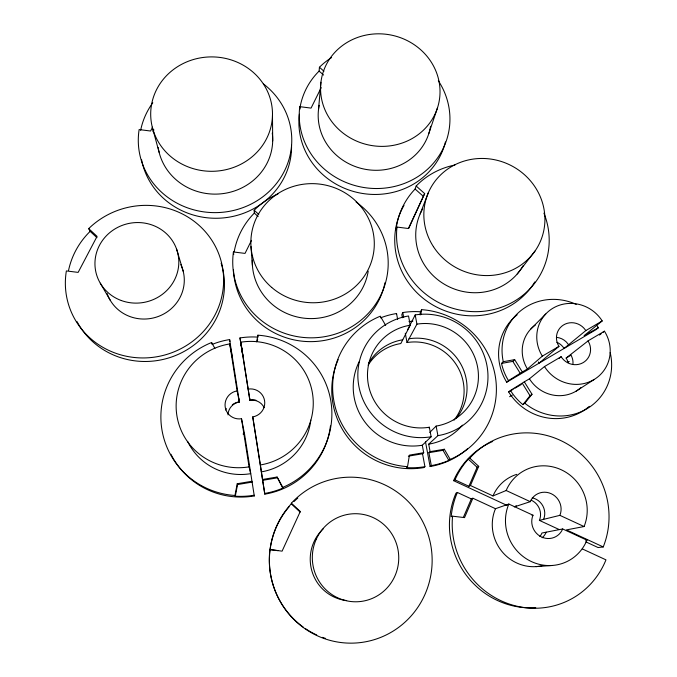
<?xml version="1.0" encoding="UTF-8"?>
<svg xmlns="http://www.w3.org/2000/svg" width="677" height="677" viewBox="0 0 677 677"><rect width="100%" height="100%" fill="white"/><g stroke="black" fill="none" stroke-linecap="round" stroke-linejoin="round"><path stroke-width="1.02" d="M264.724 493.44A79.649 78.693 -20.5 0 0 282.774 488.151L277.088 477.023L262.524 479.485L264.817 494.159A79.031 78.092 -20.9 0 0 330.444 425.926M299.657 109.335L299.784 106.661L311.056 108.108L321.228 87.612M282.774 488.151L282.825 487.372A80.284 79.302 -20.1 0 0 330.85 401.097A80.284 79.302 -20.1 0 0 257.895 335.191L256.608 341.826M299.733 109.344A75.012 70.628 12.7 0 1 319.112 71.077L319.434 67.243A75.579 71.11 12.7 0 1 331.569 57.587M318.52 109.446L320.932 82.255M423.692 452.727L422.533 453.768L424.928 466.681A78.667 77.051 35.6 0 1 406.496 467.595L407.529 466.665L409.424 455.13L423.692 452.727L422.304 445.238L431.131 436.783L429.336 427.229A52.518 51.3 34.2 0 1 368.356 384.612A52.518 51.3 34.2 0 1 410.254 325.214L408.527 315.99A62.182 60.744 34.2 0 0 358.878 386.33A62.182 60.744 34.2 0 0 431.131 436.783M419.985 314.83L420.493 311.775L421.61 309.66A79.268 77.542 36 0 1 495.005 374.593A79.268 77.542 36 0 1 450.239 459.429L448.876 460.419A78.65 76.958 36.1 0 1 431.3 465.598L430.09 466.529L425.461 441.632M420.755 314.788L421.61 309.66M278.061 550.689L270.005 549.732A82.332 80.766 86.6 0 1 291.279 503.832L291.398 503.18A82.992 81.418 86.5 0 1 422.109 520.418A82.992 81.418 86.5 0 1 365.885 641.737A82.992 81.418 86.5 0 1 269.954 549.445L282.081 551.163L300.283 511.507L291.398 503.18M235.3 496.19L234.961 495.479L237.229 483.742L251.852 481.279L252.047 482.109L237.542 484.554L235.3 496.19A79.793 78.727 -23.1 0 0 254.112 495.234L254.29 495.945A79.175 78.126 -23.5 0 1 170.909 454.216M257.235 341.276L257.641 339.202M300.283 511.507L300.097 512.091L291.279 503.832M416.16 186.031L424.657 193.588L408.4 228.513L396.967 227.066L396.053 229.782A76.391 72.871 25.4 0 1 415.111 189.035L416.16 186.031A76.975 73.387 25.4 0 1 454.91 165.036M428.837 133.487L437.545 107.685A59.914 56.089 12.8 0 0 366.435 35.001A59.914 56.089 12.8 0 0 336.909 127.606A59.914 56.089 12.8 0 0 437.545 107.685M408.705 228.403L424.657 193.588M420.146 213.907L428.482 192.378M455.003 479.858L468.899 486.281L477.116 467.274L478.707 466.335L469.77 458.177L468.256 459.167A81.274 78.194 59.3 0 0 455.003 479.858L453.598 480.678L507.166 505.465M468.899 486.281L470.43 485.502L478.707 466.335M463.449 517.186L471.319 498.915L472.876 498.23L495.479 508.698L508.833 504.043L533.002 515.222A16.578 15.893 59.6 0 0 541.642 537.03A16.578 15.893 59.6 0 0 562.672 528.957L586.925 540.178A43.641 41.83 59.6 0 1 531.504 561.614A43.641 41.83 59.6 0 1 508.833 504.043M472.876 498.23L464.532 517.609L452.566 516.179L451.17 516.729A81.562 78.388 60.7 0 1 457.39 492.467L471.319 498.915M396.383 313.925L396.553 313.536A78.667 77.051 35.6 0 0 380.592 317.851M420.493 311.775A78.65 76.958 36.1 0 0 402.79 312.546L401.825 314.627L402.4 317.733M251.505 240.327L245.04 253.401L233.421 251.954L233.751 254.51M407.427 330.054L415.196 314.932A62.166 60.668 34.8 0 1 486.924 365.453A62.166 60.668 34.8 0 1 437.917 435.649L428.71 444.163L430.107 451.644L428.896 452.693L431.3 465.598M410.254 325.214L400.809 343.544A48.786 47.796 35.7 0 0 368.102 365.165M152.511 127.344L150.573 131.025L139.132 129.569A76.746 72.431 -0.7 0 0 242.798 207.687A76.746 72.431 -0.7 0 0 263.395 83.897M152.96 131.702L153.924 129.874M454.047 420.172A48.778 47.737 36.3 0 0 457.034 365.859A48.778 47.737 36.3 0 0 407.021 342.545L416.93 324.148L415.196 314.932M517.228 273.982L535.008 251.065M589.269 406.361A54.042 51.664 41.7 0 1 508.664 391.949L510.466 390.451A54.465 52.036 41.6 0 0 522.889 404.626L530.032 395.732L532.012 394.259L524.32 381.836L529.439 378.807L544.494 366.545L561.148 356.728A16.307 15.52 40.8 0 0 582.821 362.813A16.307 15.52 40.8 0 0 588.525 341.75L588.042 340.946L566.124 358.031L566.598 358.835A15.156 14.488 41.6 0 1 568.088 362.728M522.889 404.626L524.819 403.213L532.012 394.259M428.761 427.822L429.336 427.229M530.743 329.081L545.738 313.993M429.76 432.434L436.123 426.095A52.51 51.24 34.8 0 0 477.547 366.807A52.51 51.24 34.8 0 0 416.93 324.148M517.152 314.788A53.923 51.528 40.6 0 0 506.709 382.217L508.495 380.643A54.346 51.909 40.5 0 1 501.522 363.414L503.273 361.687A54.769 52.281 40.4 0 1 521.256 310.303A54.769 52.281 40.4 0 1 576.229 304.362M501.522 363.414L512.827 361.383L514.664 359.639L522.314 371.986L508.495 380.643M522.314 371.986L527.434 368.973L542.336 356.144L558.965 346.37A16.273 15.478 39.7 0 1 563.357 325.062A16.273 15.478 39.7 0 1 585.233 329.767L585.791 330.596L564.102 348.435L563.645 347.758A15.122 14.445 40.6 0 0 556.849 342.283M558.965 346.37L539.078 363.16A15.122 14.445 40.6 0 1 538.427 362.009M510.466 390.451L524.32 381.836M542.336 356.144A36.313 34.535 39.7 0 1 553.101 308.111A36.313 34.535 39.7 0 1 602.208 320.94L584.099 335.623L598.375 327.744A54.346 51.909 40.5 0 0 597.165 325.908M428.896 452.693L443.012 450.315L444.332 449.249L450.239 459.429M559.05 358.412L561.148 356.728M598.375 327.744L595.938 329.691L506.709 382.217M424.928 466.681L423.76 467.604A78.058 76.484 35.7 0 1 348.731 438.594A78.058 76.484 35.7 0 1 338.178 359.622M599.467 335.047L601.134 333.761M602.792 332.475L604.451 331.197A36.397 34.629 40.8 0 1 593.856 379.67A36.397 34.629 40.8 0 1 544.494 366.545M576.161 391.128L593.991 379.594M588.008 340.886L604.451 331.197M508.664 391.949L513.166 389.292M514.969 388.226L521.273 384.511M566.158 358.082L570.686 355.34M509.62 396.705L512.337 395.106M567.411 362.55L569.222 361.484M585.791 330.596L602.208 320.94M457.39 492.467L455.976 493.194A80.91 77.787 60.9 0 0 535.752 607.701M470.43 485.502L492.991 495.936L506.168 490.512A43.48 41.712 58.1 0 1 561.258 469.77A43.48 41.712 58.1 0 1 584.082 526.537L566.395 529.896L603.232 546.94A81.925 78.794 59.2 0 0 571.32 446.515A81.925 78.794 59.2 0 0 469.77 458.177M514.283 506.912L530.277 501.665A16.519 15.85 58.1 0 1 551.239 493.711A16.519 15.85 58.1 0 1 559.887 515.349L584.082 526.537M532.02 515.493L533.002 515.222M531.14 500.151A15.317 14.742 59.4 0 1 539.4 520.385L559.887 515.349M562.672 528.957L541.947 533.011A15.368 14.776 60.8 0 1 539.882 536.522M503.273 361.687L514.664 359.639M430.107 451.644L444.332 449.249M262.634 480.323L277.088 477.886M408.375 456.154L422.533 453.768M408.942 321.66L412.928 321.025M585.749 540.348L586.925 540.178M603.232 546.94L598.087 547.541L585.783 541.845M536.057 566.615L552.026 565.49M506.168 490.512L530.277 501.665M539.4 520.385L559.278 529.583M582.288 548.895L605.957 559.854A82.213 78.989 60.6 0 1 513.005 605.204A82.213 78.989 60.6 0 1 452.566 516.179M319.434 67.243L323.945 71.237M319.112 71.077L323.589 75.037M415.111 189.035L423.54 196.533M277.959 193.969A77.77 75.198 7.4 0 0 254.163 210.242L258.766 214.423M254.163 210.242L254.332 213.094L258.14 216.555M468.256 459.167L477.116 467.274M88.695 228.623L97.065 236.383L78.151 272.391L66.371 270.927A79.336 76.103 -14.1 0 0 156.615 356.804A79.336 76.103 -14.1 0 0 215.134 245.903A79.336 76.103 -14.1 0 0 88.695 228.623L90.143 231.365L96.938 237.669M568.553 344.771L568.062 344.034A15.359 14.657 40.4 0 0 556.646 337.383M570.618 354.511L571.1 355.332A15.393 14.699 41.5 0 1 572.979 363.761M512.827 361.383L520.41 373.628M522.399 383.402L530.032 395.732M385.662 325.358L380.322 316.201A79.285 77.635 35.4 0 0 333.879 400.987A79.285 77.635 35.4 0 0 407.529 466.665M100.264 283.164L110.207 300.199M443.012 450.315L448.876 460.419M234.961 495.479A80.428 79.336 -22.8 0 1 161.778 428.795A80.428 79.336 -22.8 0 1 211.605 342.52L214.897 348.443M277.088 477.023L282.825 487.372M237.229 483.742L237.542 484.554M176.612 249.161L183.213 271.325M152.308 127.2L159.12 152.333M211.605 342.52L212.113 344.415A79.793 78.727 -23.1 0 1 229.613 339.575L229.968 341.47M249.077 466.851A63.113 62.174 -20.1 0 1 176.875 415.585A63.113 62.174 -20.1 0 1 229.74 343.941L237.128 390.908A14.285 14.073 -20 0 0 225.213 407.122A14.285 14.073 -20 0 0 241.503 418.733L249.077 466.851L250.651 473.672A59.508 58.704 -22.7 0 1 187.588 441.345M241.503 418.733L244.507 433.822L254.29 495.945M238.879 398.871L239.463 401.774A16.426 16.206 -23.3 0 0 232.321 404.761M237.128 390.908L239.37 401.994A13.472 13.286 -22.6 0 0 227.988 414.849M229.74 343.941L232.38 357.6M231.111 349.552L231.466 351.388M436.123 426.095L437.917 435.649M402.79 312.546L403.687 317.386M405.286 333.245L407.021 342.545M396.553 313.536L397.627 319.341M262.524 479.485L260.391 464.955A62.995 62.149 -17.2 0 0 312.503 393.481A62.995 62.149 -17.2 0 0 240.851 342.181L249.923 400.276A13.447 13.278 -19.9 0 1 264.165 407.681M248.315 389.097A14.259 14.065 -17.1 0 1 264.58 400.699A14.259 14.065 -17.1 0 1 252.741 416.888L260.391 464.955M256.871 337.061A79.649 78.693 -20.5 0 0 239.98 337.933L242.865 355.933L240.851 342.181M249.424 397.154L249.923 400.276M264.817 494.159L252.741 416.888M229.613 339.575L239.37 401.994M241.587 347.885L241.858 349.73M239.98 337.933L249.847 400.082A16.4 16.206 -20.7 0 1 255.965 400.234M257.895 335.191L258.039 337.138M250.989 246.555L252.411 265.418M272.476 115.386A60.896 57.198 -0.3 0 1 179.921 162.979A60.896 57.198 -0.3 0 1 182.392 63.926A60.896 57.198 -0.3 0 1 272.476 115.386L272.696 140.985M385.01 282.673A76.594 74.123 7.4 0 1 303.787 341.343A76.594 74.123 7.4 0 1 233.455 269.581M356.102 202.059A77.77 75.198 7.4 0 1 380.025 296.754A77.77 75.198 7.4 0 1 287.649 334.32A77.77 75.198 7.4 0 1 233.421 251.954M234.191 251.717A77.178 74.656 7.4 0 1 254.332 213.094M368.203 271.189A58.324 56.394 7.4 0 1 305.378 318.325A58.324 56.394 7.4 0 1 252.301 260.163M534.838 281.911A75.816 72.363 25.5 0 1 432.865 305.005A75.816 72.363 25.5 0 1 404 205.393M543.927 213.137A76.975 73.387 25.4 0 1 483.056 311.327A76.975 73.387 25.4 0 1 396.967 227.066M523.296 265.443A57.731 55.04 25.4 0 1 445.644 284.992A57.731 55.04 25.4 0 1 422.685 208.863M291.542 145.327A75.596 71.432 -0.8 0 1 223.376 217.909A75.596 71.432 -0.8 0 1 141.535 159.535M140.647 130.322A76.171 71.931 -0.8 0 1 152.799 102.786M272.272 133.047A57.562 54.321 -0.7 0 1 222.733 193.639A57.562 54.321 -0.7 0 1 158.164 147.51M445.432 141.95A74.453 70.146 12.7 0 1 360.367 193.08A74.453 70.146 12.7 0 1 299.378 114.235M438.341 80.749A75.579 71.11 12.7 0 1 391.052 187.19A75.579 71.11 12.7 0 1 299.784 106.661M430.572 126.26A56.682 53.331 12.7 0 1 365.081 169.267A56.682 53.331 12.7 0 1 319.197 105.307M368.516 363.439A49.548 48.516 35.3 0 1 402.747 339.786M422.304 445.238A58.662 57.443 35.4 0 1 365.106 422.287A58.662 57.443 35.4 0 1 359.216 361.603M409.052 338.771A49.539 48.456 35.9 0 1 460.115 362.88A49.539 48.456 35.9 0 1 456.205 418.361M467.511 448.775A78.041 76.391 36.3 0 1 430.09 466.529M462.509 425.148A58.654 57.376 35.9 0 1 428.71 444.163M310.794 420.087A59.407 58.679 -20 0 1 261.314 471.877M244.507 433.822A16.426 16.206 -23.3 0 1 243.043 433.999M225.644 410.017A16.688 16.46 -22.6 0 1 226.262 408.451M610.197 352.565A54.888 52.417 41.5 0 1 586.925 408.773A54.888 52.417 41.5 0 1 524.819 403.213M581.018 387.557A34.349 32.801 41.5 0 1 529.439 378.807M527.434 368.973A34.273 32.724 40.4 0 1 535.372 325.028M221.134 263.175A78.109 74.986 -14.3 0 1 175.529 355.527A78.109 74.986 -14.3 0 1 77.034 321.6M68.529 270.538A78.718 75.536 -14.2 0 1 90.143 231.365M180.818 264.597A39.664 38.047 -14 0 1 159.002 316.201A39.664 38.047 -14 0 1 107.11 293.471M325.434 638.377A81.672 80.123 86.8 0 1 322.489 637.362M316.726 634.984A81.672 80.123 86.8 0 1 305.716 628.823M303.11 627.012A81.672 80.123 86.8 0 1 289.079 506.811M294.021 501.53A81.672 80.123 86.8 0 1 297.795 498.069M346.658 600.567A41.492 40.705 86.4 0 1 312.292 572.285A41.492 40.705 86.4 0 1 323.31 528.779M541.955 565.769A41.102 39.494 60.6 0 1 501.843 551.374A41.102 39.494 60.6 0 1 495.479 508.698M546.195 532.181A15.622 15.004 60.5 0 1 542.15 537.758M453.598 480.678A80.631 77.593 59.5 0 1 492.687 441.446M492.991 495.936A40.958 39.393 59.1 0 1 516.737 474.357M515.705 506.447A15.563 14.97 59.1 0 1 516.102 505.575M532.257 497.857A15.563 14.97 59.1 0 1 543.597 519.352M271.705 287.437A61.759 59.517 7.7 0 0 373.069 255.618A61.759 59.517 7.7 0 0 292.963 186.547A61.759 59.517 7.7 0 0 271.705 287.437M433.424 246.648A61.091 58.002 25.1 0 0 538.173 245.946A61.091 58.002 25.1 0 0 481.55 158.452A61.091 58.002 25.1 0 0 433.424 246.648M121.327 300.537A42.033 40.188 -13.2 0 0 178.389 256.261A42.033 40.188 -13.2 0 0 110.926 231.695A42.033 40.188 -13.2 0 0 121.327 300.537M316.387 538.951A44.056 43.218 85.2 0 0 359.242 601.641A44.056 43.218 85.2 0 0 390.976 532.655A44.056 43.218 85.2 0 0 316.387 538.951"/></g></svg>
